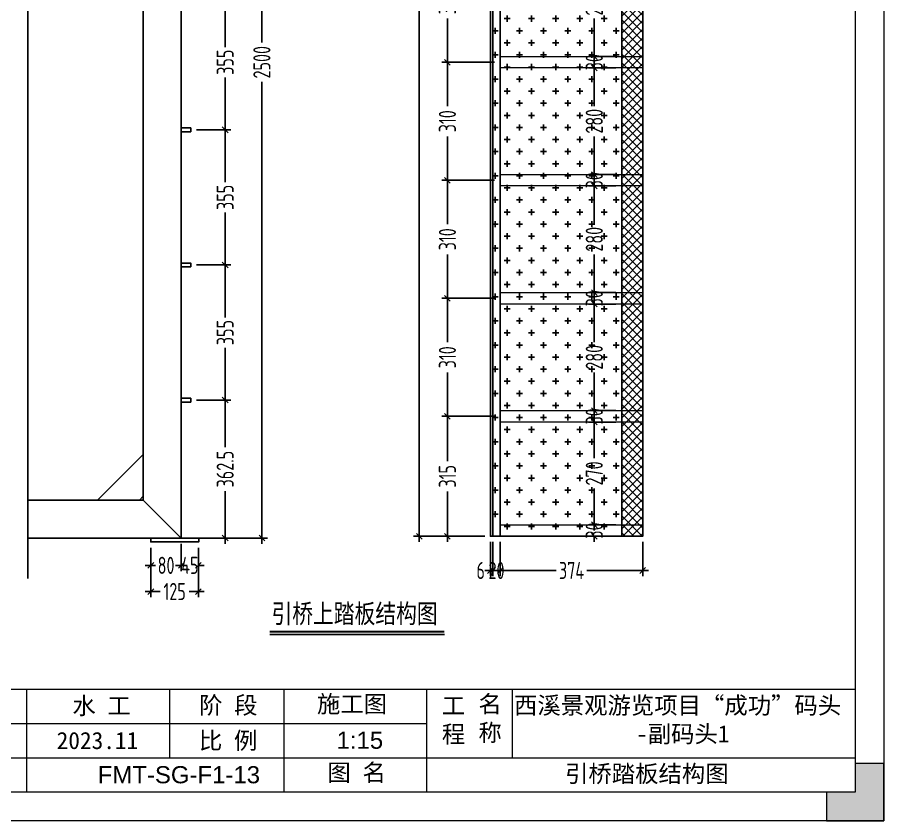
# Model space of a CAD drawing. Header units: millimetres. Extents: x 136606 to 1229059, y 82794 to 127566.
# Drawn here: x 864507 to 866782, y 122467 to 124577 of the extents above; entities that cross this region are included whole.
import ezdxf

# ---------------------------------------------------------------- set-up
doc = ezdxf.new("R2010")
doc.units = ezdxf.units.MM
doc.linetypes.add('PHANTOM2', pattern=[1.25, 0.625, -0.125, 0.125, -0.125, 0.125, -0.125])
doc.layers.add('1', color=7, linetype='Continuous', true_color=0xffffff)
for name, color, linetype in [('100x100铝方通', 3, 'Continuous'), ('HR-Break', 1, 'PHANTOM2'), ('HR-dimension', 9, 'Continuous'), ('HR-hatch', 8, 'Continuous'), ('HR-Zhuliang', 3, 'Continuous'), ('标注', 9, 'Continuous'), ('铝条', 31, 'Continuous'), ('铝通', 4, 'Continuous')]:
    doc.layers.add(name, color=color, linetype=linetype)
doc.layers.add('图框', color=7, linetype='Continuous', lineweight=13)
doc.layers.add('文本', color=3, linetype='Continuous', lineweight=13)
doc.styles.add('Arial', font='arial.ttf')
doc.styles.add('hztxt', font='ros1.shx', dxfattribs={"width": 0.8, "bigfont": 'hztxt.shx'})
doc.styles.get("Standard").update_dxf_attribs({"font": 'arial.ttf'})
doc.styles.add('工程字体', font='arial.ttf', dxfattribs={"width": 0.8})
doc.dimstyles.new('DIM-15', dxfattribs={"dimscale": 15, "dimtxt": 3, "dimasz": 1, "dimexe": 1, "dimexo": 1, "dimgap": 0.5, "dimtad": 0, "dimdec": 1, "dimrnd": 0.0005, "dimzin": 9, "dimdsep": 46, "dimtxsty": 'hztxt', "dimblk": 'OBLIQUE', "dimcen": 0, "dimdle": 1, "dimclrd": 9, "dimclre": 9, "dimclrt": 2, "dimazin": 2, "dimtfac": 1, "dimtdec": 1, "dimtix": 1, "dimtofl": 0, "dimtmove": 2, "dimatfit": 3, "dimfxl": 1, "dimarcsym": 2})

# ---------------------------------------------------------------- blocks, each defined once
blk = doc.blocks.new('_Oblique')
at = {"color": 0, "linetype": 'ByBlock', "lineweight": -2}
blk.add_line((-0.5, -0.5), (0.5, 0.5), dxfattribs=at)
blk = doc.blocks.new('*D1165')
at = {"layer": 'Defpoints', "color": 0, "ltscale": 1.5, "transparency": 16777216}
for p in [(864937.9, 125709.4), (864937.8, 123209.5), (865149.5, 123209.5)]:
    blk.add_point(p, dxfattribs=at)
at = {"layer": 'HR-dimension', "color": 9, "lineweight": -2, "ltscale": 1.5, "transparency": 16777216}
for p, q in [((864952.9, 125709.4), (865164.5, 125709.4)), ((865149.5, 125724.4), (865149.5, 124511.3)), ((865149.5, 123194.5), (865149.5, 124407.5)), ((864952.8, 123209.5), (865164.5, 123209.5))]:
    blk.add_line(p, q, dxfattribs=at)
at = {"layer": 'HR-dimension', "color": 9, "lineweight": -2, "ltscale": 1.5, "transparency": 16777216, "xscale": 15, "yscale": 15, "zscale": 15}
for p, rotation in [((865149.5, 125709.4), 90), ((865149.5, 123209.5), 270)]:
    blk.add_blockref('_Oblique', p, dxfattribs=dict(at, rotation=rotation))
at = {"layer": 'HR-dimension', "color": 2, "ltscale": 1.5, "transparency": 16777216, "insert": (865149.5, 124459.4), "char_height": 45, "attachment_point": 5, "rotation": 90, "style": 'hztxt'}
blk.add_mtext('2500', dxfattribs=at)
blk = doc.blocks.new('*D1169')
at = {"layer": 'Defpoints', "color": 0, "ltscale": 1.5, "transparency": 16777216}
for p in [(865749.4, 125704.4), (865562.8, 123214.4), (865749.4, 123214.4)]:
    blk.add_point(p, dxfattribs=at)
at = {"layer": 'HR-dimension', "color": 9, "lineweight": -2, "ltscale": 1.5, "transparency": 16777216}
for p, q in [((865562.8, 125719.4), (865562.8, 123199.4)), ((865734.4, 125704.4), (865547.8, 125704.4)), ((865734.4, 123214.4), (865547.8, 123214.4))]:
    blk.add_line(p, q, dxfattribs=at)
at = {"layer": 'HR-dimension', "color": 9, "lineweight": -2, "ltscale": 1.5, "transparency": 16777216, "xscale": 15, "yscale": 15, "zscale": 15}
for p, rotation in [((865562.8, 125704.4), 90), ((865562.8, 123214.4), 270)]:
    blk.add_blockref('_Oblique', p, dxfattribs=dict(at, rotation=rotation))
at = {"layer": 'HR-dimension', "color": 2, "ltscale": 1.5, "transparency": 16777216, "insert": (865532.8, 124949.9), "char_height": 45, "attachment_point": 5, "rotation": 90, "style": 'hztxt'}
blk.add_mtext('2490', dxfattribs=at)
blk = doc.blocks.new('*U904')
blk.add_line((0, 0), (45.84, 0))
at = {"const_width": 0.5}
blk.add_lwpolyline([(0, 0.75), (45.84, 0.75)], dxfattribs=at)
at = {"style": '工程字体', "width": 0.8}
blk.add_attdef('图名标注', (0.42, 3), '', height=5, dxfattribs=at)
blk = doc.blocks.new('*D1181')
at = {"layer": 'Defpoints', "color": 0, "ltscale": 1.5, "transparency": 16777216}
for p in [(865636.5, 124769.4), (865775.4, 124769.4), (865775.4, 124459.4)]:
    blk.add_point(p, dxfattribs=at)
at = {"layer": 'HR-dimension', "color": 9, "lineweight": -2, "ltscale": 1.5, "transparency": 16777216}
for p, q in [((865636.5, 124784.4), (865636.5, 124654.3)), ((865760.4, 124769.4), (865621.5, 124769.4)), ((865636.5, 124444.4), (865636.5, 124574.5)), ((865760.4, 124459.4), (865621.5, 124459.4))]:
    blk.add_line(p, q, dxfattribs=at)
at = {"layer": 'HR-dimension', "color": 9, "lineweight": -2, "ltscale": 1.5, "transparency": 16777216, "xscale": 15, "yscale": 15, "zscale": 15}
for p, rotation in [((865636.5, 124769.4), 90), ((865636.5, 124459.4), 270)]:
    blk.add_blockref('_Oblique', p, dxfattribs=dict(at, rotation=rotation))
at = {"layer": 'HR-dimension', "color": 2, "ltscale": 1.5, "transparency": 16777216, "insert": (865636.5, 124614.4), "char_height": 45, "attachment_point": 5, "rotation": 90, "style": 'hztxt'}
blk.add_mtext('310', dxfattribs=at)
blk = doc.blocks.new('*D1219')
at = {"color": 9, "lineweight": -2, "transparency": 16777216}
for p, q in [((866079, 124754.4), (866007.1, 124754.4)), ((866022.1, 124769.4), (866022.1, 124654.3)), ((866022.1, 124459.4), (866022.1, 124574.5)), ((866079, 124474.4), (866007.1, 124474.4))]:
    blk.add_line(p, q, dxfattribs=at)
at = {"layer": 'Defpoints', "color": 0, "transparency": 16777216}
for p in [(866094, 124754.4), (866022.1, 124474.4), (866094, 124474.4)]:
    blk.add_point(p, dxfattribs=at)
at = {"color": 9, "lineweight": -2, "transparency": 16777216, "xscale": 15, "yscale": 15, "zscale": 15}
for p, rotation in [((866022.1, 124754.4), 90), ((866022.1, 124474.4), 270)]:
    blk.add_blockref('_Oblique', p, dxfattribs=dict(at, rotation=rotation))
at = {"color": 2, "transparency": 16777216, "insert": (866022.1, 124614.4), "char_height": 45, "attachment_point": 5, "rotation": 90, "style": 'hztxt'}
blk.add_mtext('280', dxfattribs=at)
blk = doc.blocks.new('*D1220')
at = {"color": 9, "lineweight": -2, "transparency": 16777216}
for p, q in [((866022.1, 124474.4), (866022.1, 124489.4)), ((866079, 124474.4), (866007.1, 124474.4)), ((866079, 124444.4), (866007.1, 124444.4)), ((866022.1, 124444.4), (866022.1, 124429.4))]:
    blk.add_line(p, q, dxfattribs=at)
at = {"layer": 'Defpoints', "color": 0, "transparency": 16777216}
for p in [(866094, 124474.4), (866022.1, 124444.4), (866094, 124444.4)]:
    blk.add_point(p, dxfattribs=at)
at = {"color": 9, "lineweight": -2, "transparency": 16777216, "xscale": 15, "yscale": 15, "zscale": 15}
for p, rotation in [((866022.1, 124474.4), 270), ((866022.1, 124444.4), 90)]:
    blk.add_blockref('_Oblique', p, dxfattribs=dict(at, rotation=rotation))
at = {"color": 2, "transparency": 16777216, "insert": (866022.1, 124459.4), "char_height": 45, "attachment_point": 5, "rotation": 90, "style": 'hztxt'}
blk.add_mtext('30', dxfattribs=at)
blk = doc.blocks.new('*D1221')
at = {"color": 9, "lineweight": -2, "transparency": 16777216}
for p, q in [((866022.1, 123244.4), (866022.1, 123259.4)), ((866079, 123244.4), (866007.1, 123244.4)), ((866079, 123214.4), (866007.1, 123214.4)), ((866022.1, 123214.4), (866022.1, 123199.4))]:
    blk.add_line(p, q, dxfattribs=at)
at = {"layer": 'Defpoints', "color": 0, "transparency": 16777216}
for p in [(866094, 123244.4), (866022.1, 123214.4), (866094, 123214.4)]:
    blk.add_point(p, dxfattribs=at)
at = {"color": 9, "lineweight": -2, "transparency": 16777216, "xscale": 15, "yscale": 15, "zscale": 15}
for p, rotation in [((866022.1, 123244.4), 270), ((866022.1, 123214.4), 90)]:
    blk.add_blockref('_Oblique', p, dxfattribs=dict(at, rotation=rotation))
at = {"color": 2, "transparency": 16777216, "insert": (866022.1, 123229.4), "char_height": 45, "attachment_point": 5, "rotation": 90, "style": 'hztxt'}
blk.add_mtext('30', dxfattribs=at)
blk = doc.blocks.new('*D1222')
at = {"color": 9, "lineweight": -2, "transparency": 16777216}
for p, q in [((865749.4, 123199.4), (865749.4, 123109.5)), ((865755.4, 123199.4), (865755.4, 123109.5)), ((865749.4, 123124.5), (865734.4, 123124.5)), ((865755.4, 123124.5), (865770.4, 123124.5))]:
    blk.add_line(p, q, dxfattribs=at)
at = {"layer": 'Defpoints', "color": 0, "transparency": 16777216}
for p in [(865749.4, 123214.4), (865755.4, 123214.4), (865749.4, 123124.5)]:
    blk.add_point(p, dxfattribs=at)
at = {"color": 9, "lineweight": -2, "transparency": 16777216, "xscale": 15, "yscale": 15, "zscale": 15}
blk.add_blockref('_Oblique', (865749.4, 123124.5), dxfattribs=at)
at = {"color": 9, "lineweight": -2, "transparency": 16777216, "xscale": 15, "yscale": 15, "zscale": 15, "rotation": 180}
blk.add_blockref('_Oblique', (865755.4, 123124.5), dxfattribs=at)
at = {"color": 2, "transparency": 16777216, "insert": (865723.8, 123124.5), "char_height": 45, "attachment_point": 5, "style": 'hztxt'}
blk.add_mtext('6', dxfattribs=at)
blk = doc.blocks.new('*D1223')
at = {"color": 9, "lineweight": -2, "transparency": 16777216}
for p, q in [((865755.4, 123199.4), (865755.4, 123109.5)), ((865775.4, 123199.4), (865775.4, 123109.5)), ((865755.4, 123124.5), (865740.4, 123124.5)), ((865775.4, 123124.5), (865790.4, 123124.5))]:
    blk.add_line(p, q, dxfattribs=at)
at = {"layer": 'Defpoints', "color": 0, "transparency": 16777216}
for p in [(865755.4, 123214.4), (865775.4, 123214.4), (865775.4, 123124.5)]:
    blk.add_point(p, dxfattribs=at)
at = {"color": 9, "lineweight": -2, "transparency": 16777216, "xscale": 15, "yscale": 15, "zscale": 15}
blk.add_blockref('_Oblique', (865755.4, 123124.5), dxfattribs=at)
at = {"color": 9, "lineweight": -2, "transparency": 16777216, "xscale": 15, "yscale": 15, "zscale": 15, "rotation": 180}
blk.add_blockref('_Oblique', (865775.4, 123124.5), dxfattribs=at)
at = {"color": 2, "transparency": 16777216, "insert": (865765.4, 123124.5), "char_height": 45, "attachment_point": 5, "style": 'hztxt'}
blk.add_mtext('20', dxfattribs=at)
blk = doc.blocks.new('*D1224')
at = {"color": 9, "lineweight": -2, "transparency": 16777216}
for p, q in [((865775.4, 123199.4), (865775.4, 123109.5)), ((866149.4, 123199.4), (866149.4, 123109.5)), ((865760.4, 123124.5), (865921.9, 123124.5)), ((866164.4, 123124.5), (866002.9, 123124.5))]:
    blk.add_line(p, q, dxfattribs=at)
at = {"layer": 'Defpoints', "color": 0, "transparency": 16777216}
for p in [(865775.4, 123214.4), (866149.4, 123214.4), (866149.4, 123124.5)]:
    blk.add_point(p, dxfattribs=at)
at = {"color": 9, "lineweight": -2, "transparency": 16777216, "xscale": 15, "yscale": 15, "zscale": 15, "rotation": 180}
blk.add_blockref('_Oblique', (865775.4, 123124.5), dxfattribs=at)
at = {"color": 9, "lineweight": -2, "transparency": 16777216, "xscale": 15, "yscale": 15, "zscale": 15}
blk.add_blockref('_Oblique', (866149.4, 123124.5), dxfattribs=at)
at = {"color": 2, "transparency": 16777216, "insert": (865962.4, 123124.5), "char_height": 45, "attachment_point": 5, "style": 'hztxt'}
blk.add_mtext('374', dxfattribs=at)
blk = doc.blocks.new('*D1041')
at = {"layer": 'Defpoints', "color": 0, "ltscale": 1.5, "transparency": 16777216}
for p in [(864857.9, 123199.4), (864982.8, 123199.4), (864982.8, 123069.2)]:
    blk.add_point(p, dxfattribs=at)
at = {"layer": 'HR-dimension', "color": 9, "lineweight": -2, "ltscale": 1.5, "transparency": 16777216}
for p, q in [((864857.9, 123184.4), (864857.9, 123054.2)), ((864982.8, 123184.4), (864982.8, 123054.2)), ((864842.9, 123069.2), (864882.3, 123069.2)), ((864997.8, 123069.2), (864958.5, 123069.2))]:
    blk.add_line(p, q, dxfattribs=at)
at = {"layer": 'HR-dimension', "color": 9, "lineweight": -2, "ltscale": 1.5, "transparency": 16777216, "xscale": 15, "yscale": 15, "zscale": 15, "rotation": 180}
blk.add_blockref('_Oblique', (864857.9, 123069.2), dxfattribs=at)
at = {"layer": 'HR-dimension', "color": 9, "lineweight": -2, "ltscale": 1.5, "transparency": 16777216, "xscale": 15, "yscale": 15, "zscale": 15}
blk.add_blockref('_Oblique', (864982.8, 123069.2), dxfattribs=at)
at = {"layer": 'HR-dimension', "color": 2, "ltscale": 1.5, "transparency": 16777216, "insert": (864920.4, 123069.2), "char_height": 45, "attachment_point": 5, "style": 'hztxt'}
blk.add_mtext('125', dxfattribs=at)
blk = doc.blocks.new('*D1042')
at = {"layer": 'Defpoints', "color": 0, "ltscale": 1.5, "transparency": 16777216}
for p in [(864937.9, 123209.4), (864857.9, 123199.4), (864937.9, 123137.9)]:
    blk.add_point(p, dxfattribs=at)
at = {"layer": 'HR-dimension', "color": 9, "lineweight": -2, "ltscale": 1.5, "transparency": 16777216}
for p, q in [((864857.9, 123184.4), (864857.9, 123122.9)), ((864937.9, 123194.4), (864937.9, 123122.9)), ((864842.9, 123137.9), (864870, 123137.9)), ((864952.9, 123137.9), (864925.8, 123137.9))]:
    blk.add_line(p, q, dxfattribs=at)
at = {"layer": 'HR-dimension', "color": 9, "lineweight": -2, "ltscale": 1.5, "transparency": 16777216, "xscale": 15, "yscale": 15, "zscale": 15, "rotation": 180}
blk.add_blockref('_Oblique', (864857.9, 123137.9), dxfattribs=at)
at = {"layer": 'HR-dimension', "color": 9, "lineweight": -2, "ltscale": 1.5, "transparency": 16777216, "xscale": 15, "yscale": 15, "zscale": 15}
blk.add_blockref('_Oblique', (864937.9, 123137.9), dxfattribs=at)
at = {"layer": 'HR-dimension', "color": 2, "ltscale": 1.5, "transparency": 16777216, "insert": (864897.9, 123137.9), "char_height": 45, "attachment_point": 5, "style": 'hztxt'}
blk.add_mtext('80', dxfattribs=at)
blk = doc.blocks.new('*D1043')
at = {"layer": 'Defpoints', "color": 0, "ltscale": 1.5, "transparency": 16777216}
for p in [(864937.9, 123209.4), (864982.8, 123199.4), (864982.8, 123137.9)]:
    blk.add_point(p, dxfattribs=at)
at = {"layer": 'HR-dimension', "color": 9, "lineweight": -2, "ltscale": 1.5, "transparency": 16777216}
for p, q in [((864937.9, 123194.4), (864937.9, 123122.9)), ((864982.8, 123184.4), (864982.8, 123122.9)), ((864937.9, 123137.9), (864922.9, 123137.9)), ((864982.8, 123137.9), (864997.8, 123137.9))]:
    blk.add_line(p, q, dxfattribs=at)
at = {"layer": 'HR-dimension', "color": 9, "lineweight": -2, "ltscale": 1.5, "transparency": 16777216, "xscale": 15, "yscale": 15, "zscale": 15}
blk.add_blockref('_Oblique', (864937.9, 123137.9), dxfattribs=at)
at = {"layer": 'HR-dimension', "color": 9, "lineweight": -2, "ltscale": 1.5, "transparency": 16777216, "xscale": 15, "yscale": 15, "zscale": 15, "rotation": 180}
blk.add_blockref('_Oblique', (864982.8, 123137.9), dxfattribs=at)
at = {"layer": 'HR-dimension', "color": 2, "ltscale": 1.5, "transparency": 16777216, "insert": (864960.4, 123137.9), "char_height": 45, "attachment_point": 5, "style": 'hztxt'}
blk.add_mtext('45', dxfattribs=at)
blk = doc.blocks.new('GW-TK')
at = {"layer": '图框', "linetype": 'Continuous', "lineweight": 0}
h = blk.add_hatch(color=256, dxfattribs=at)
h.dxf.hatch_style = 1
h.paths.add_polyline_path([(927603.55, 464418.01), (927603.55, 464428.01), (927598.55, 464428.01), (927598.55, 464423.01), (927593.55, 464423.01), (927593.55, 464418.01)])
at = {"layer": '图框', "linetype": 'Continuous'}
for p, q in [((927453.55, 464441.02), (927453.55, 464423.01)), ((927478.55, 464441.02), (927478.55, 464429.01)), ((927498.55, 464441.02), (927498.55, 464423.01)), ((927523.55, 464441.02), (927523.55, 464423.01)), ((927538.55, 464441.02), (927538.55, 464429.01)), ((927383.55, 464435.01), (927523.55, 464435.01)), ((927383.55, 464429.01), (927598.55, 464429.01))]:
    blk.add_line(p, q, dxfattribs=at)
at = {"layer": '图框'}
for points in [[(927183.55, 464715.01), (927603.55, 464715.01), (927603.55, 464418.01), (927183.55, 464418.01)], [(927188.55, 464710.01), (927598.55, 464710.01), (927598.55, 464423.01), (927188.55, 464423.01)]]:
    blk.add_lwpolyline(points, close=True, dxfattribs=at)
at = {"layer": '图框', "linetype": 'Continuous'}
blk.add_lwpolyline([(927383.55, 464441.02), (927598.55, 464441.02)], dxfattribs=at)
at = {"layer": '图框', "linetype": 'Continuous', "lineweight": 0}
blk.add_lwpolyline([(927598.55, 464428.01), (927598.55, 464423.01), (927593.55, 464423.01), (927593.55, 464418.01), (927603.55, 464418.01), (927603.55, 464428.01)], close=True, dxfattribs=at)
at = {"layer": '图框', "color": 3, "linetype": 'Continuous', "char_height": 3, "attachment_point": 1}
for s, width, insert in [('{\\fSimSun|b0|i0|c134|p2;水 工}', 11.224, (927461.55, 464439.63)), ('\\pt9;{\\fSimSun|b0|i0|c134|p2;施工图}', 18.6303, (927504.36, 464439.94)), ('\\pi0.39911,t9.39911;{\\fSimSun|b0|i0|c134|p2;西溪景观游览项目“成功”码头\\P\\pi21.75744,t30.75744;-副码头1}', 60.0149, (927538.45, 464439.71)), ('{\\fSimSun|b0|i0|c134|p2;2023.11}', 11.224, (927458.8, 464433.55))]:
    blk.add_mtext_dynamic_manual_height_columns(s, width=width, gutter_width=17.5, heights=[0], dxfattribs=dict(at, insert=insert))
at = {"layer": '图框', "linetype": 'Continuous', "char_height": 3, "attachment_point": 1}
for s, width, insert in [('{\\fSimSun|b0|i0|c134|p2;阶 段}', 17.4775, (927483.73, 464439.73)), ('{\\fSimSun|b0|i0|c134|p2;名 称}', 5.2119, (927532.62, 464439.93)), ('{\\fSimSun|b0|i0|c134|p2;工 程}', 5.2119, (927526.21, 464439.66)), ('{\\fSimSun|b0|i0|c134|p2;比 例}', 10.9146, (927483.71, 464433.55)), ('{\\fSimSun|b0|i0|c134|p2;图 名}', 12.066, (927506.19, 464427.94))]:
    blk.add_mtext_dynamic_manual_height_columns(s, width=width, gutter_width=17.5, heights=[0], dxfattribs=dict(at, insert=insert))
blk = doc.blocks.new('*D1243')
at = {"layer": 'Defpoints', "color": 0, "ltscale": 1.5, "transparency": 16777216}
for p in [(864962.9, 124281.9), (864962.9, 123926.9), (865053, 123926.9)]:
    blk.add_point(p, dxfattribs=at)
at = {"layer": 'HR-dimension', "color": 9, "lineweight": -2, "ltscale": 1.5, "transparency": 16777216}
for p, q in [((864977.9, 124281.9), (865068, 124281.9)), ((865053, 124296.9), (865053, 124144.3)), ((865053, 123911.9), (865053, 124064.5)), ((864977.9, 123926.9), (865068, 123926.9))]:
    blk.add_line(p, q, dxfattribs=at)
at = {"layer": 'HR-dimension', "color": 9, "lineweight": -2, "ltscale": 1.5, "transparency": 16777216, "xscale": 15, "yscale": 15, "zscale": 15}
for p, rotation in [((865053, 124281.9), 90), ((865053, 123926.9), 270)]:
    blk.add_blockref('_Oblique', p, dxfattribs=dict(at, rotation=rotation))
at = {"layer": 'HR-dimension', "color": 2, "ltscale": 1.5, "transparency": 16777216, "insert": (865053, 124104.4), "char_height": 45, "attachment_point": 5, "rotation": 90, "style": 'hztxt'}
blk.add_mtext('355', dxfattribs=at)
blk = doc.blocks.new('*D1100')
at = {"layer": 'Defpoints', "color": 0, "ltscale": 1.5, "transparency": 16777216}
for p in [(864962.9, 124636.9), (864962.9, 124281.9), (865053, 124281.9)]:
    blk.add_point(p, dxfattribs=at)
at = {"layer": 'HR-dimension', "color": 9, "lineweight": -2, "ltscale": 1.5, "transparency": 16777216}
for p, q in [((865053, 124651.9), (865053, 124499.3)), ((864977.9, 124636.9), (865068, 124636.9)), ((865053, 124266.9), (865053, 124419.5)), ((864977.9, 124281.9), (865068, 124281.9))]:
    blk.add_line(p, q, dxfattribs=at)
at = {"layer": 'HR-dimension', "color": 9, "lineweight": -2, "ltscale": 1.5, "transparency": 16777216, "xscale": 15, "yscale": 15, "zscale": 15}
for p, rotation in [((865053, 124636.9), 90), ((865053, 124281.9), 270)]:
    blk.add_blockref('_Oblique', p, dxfattribs=dict(at, rotation=rotation))
at = {"layer": 'HR-dimension', "color": 2, "ltscale": 1.5, "transparency": 16777216, "insert": (865053, 124459.4), "char_height": 45, "attachment_point": 5, "rotation": 90, "style": 'hztxt'}
blk.add_mtext('355', dxfattribs=at)
blk = doc.blocks.new('*D1244')
at = {"layer": 'Defpoints', "color": 0, "ltscale": 1.5, "transparency": 16777216}
for p in [(864962.9, 123571.9), (864962.9, 123209.5), (865053, 123209.5)]:
    blk.add_point(p, dxfattribs=at)
at = {"layer": 'HR-dimension', "color": 9, "lineweight": -2, "ltscale": 1.5, "transparency": 16777216}
for p, q in [((864977.9, 123571.9), (865068, 123571.9)), ((865053, 123586.9), (865053, 123448.6)), ((865053, 123194.5), (865053, 123332.8)), ((864977.9, 123209.5), (865068, 123209.5))]:
    blk.add_line(p, q, dxfattribs=at)
at = {"layer": 'HR-dimension', "color": 9, "lineweight": -2, "ltscale": 1.5, "transparency": 16777216, "xscale": 15, "yscale": 15, "zscale": 15}
for p, rotation in [((865053, 123571.9), 90), ((865053, 123209.5), 270)]:
    blk.add_blockref('_Oblique', p, dxfattribs=dict(at, rotation=rotation))
at = {"layer": 'HR-dimension', "color": 2, "ltscale": 1.5, "transparency": 16777216, "insert": (865053, 123390.7), "char_height": 45, "attachment_point": 5, "rotation": 90, "style": 'hztxt'}
blk.add_mtext('362.5', dxfattribs=at)
blk = doc.blocks.new('*D1101')
at = {"layer": 'Defpoints', "color": 0, "ltscale": 1.5, "transparency": 16777216}
for p in [(864962.9, 123926.9), (864962.9, 123571.9), (865053, 123571.9)]:
    blk.add_point(p, dxfattribs=at)
at = {"layer": 'HR-dimension', "color": 9, "lineweight": -2, "ltscale": 1.5, "transparency": 16777216}
for p, q in [((865053, 123941.9), (865053, 123789.3)), ((864977.9, 123926.9), (865068, 123926.9)), ((865053, 123556.9), (865053, 123709.5)), ((864977.9, 123571.9), (865068, 123571.9))]:
    blk.add_line(p, q, dxfattribs=at)
at = {"layer": 'HR-dimension', "color": 9, "lineweight": -2, "ltscale": 1.5, "transparency": 16777216, "xscale": 15, "yscale": 15, "zscale": 15}
for p, rotation in [((865053, 123926.9), 90), ((865053, 123571.9), 270)]:
    blk.add_blockref('_Oblique', p, dxfattribs=dict(at, rotation=rotation))
at = {"layer": 'HR-dimension', "color": 2, "ltscale": 1.5, "transparency": 16777216, "insert": (865053, 123749.4), "char_height": 45, "attachment_point": 5, "rotation": 90, "style": 'hztxt'}
blk.add_mtext('355', dxfattribs=at)
blk = doc.blocks.new('*D1245')
at = {"layer": 'Defpoints', "color": 0, "ltscale": 1.5, "transparency": 16777216}
for p in [(865636.5, 124459.4), (865775.4, 124459.4), (865775.4, 124149.4)]:
    blk.add_point(p, dxfattribs=at)
at = {"layer": 'HR-dimension', "color": 9, "lineweight": -2, "ltscale": 1.5, "transparency": 16777216}
for p, q in [((865760.4, 124459.4), (865621.5, 124459.4)), ((865636.5, 124474.4), (865636.5, 124344.3)), ((865636.5, 124134.4), (865636.5, 124264.5)), ((865760.4, 124149.4), (865621.5, 124149.4))]:
    blk.add_line(p, q, dxfattribs=at)
at = {"layer": 'HR-dimension', "color": 9, "lineweight": -2, "ltscale": 1.5, "transparency": 16777216, "xscale": 15, "yscale": 15, "zscale": 15}
for p, rotation in [((865636.5, 124459.4), 90), ((865636.5, 124149.4), 270)]:
    blk.add_blockref('_Oblique', p, dxfattribs=dict(at, rotation=rotation))
at = {"layer": 'HR-dimension', "color": 2, "ltscale": 1.5, "transparency": 16777216, "insert": (865636.5, 124304.4), "char_height": 45, "attachment_point": 5, "rotation": 90, "style": 'hztxt'}
blk.add_mtext('310', dxfattribs=at)
blk = doc.blocks.new('*D1246')
at = {"color": 9, "lineweight": -2, "transparency": 16777216}
for p, q in [((866022.1, 124459.4), (866022.1, 124344.3)), ((866079, 124444.4), (866007.1, 124444.4)), ((866022.1, 124149.4), (866022.1, 124264.5)), ((866079, 124164.4), (866007.1, 124164.4))]:
    blk.add_line(p, q, dxfattribs=at)
at = {"layer": 'Defpoints', "color": 0, "transparency": 16777216}
for p in [(866094, 124444.4), (866022.1, 124164.4), (866094, 124164.4)]:
    blk.add_point(p, dxfattribs=at)
at = {"color": 9, "lineweight": -2, "transparency": 16777216, "xscale": 15, "yscale": 15, "zscale": 15}
for p, rotation in [((866022.1, 124444.4), 90), ((866022.1, 124164.4), 270)]:
    blk.add_blockref('_Oblique', p, dxfattribs=dict(at, rotation=rotation))
at = {"color": 2, "transparency": 16777216, "insert": (866022.1, 124304.4), "char_height": 45, "attachment_point": 5, "rotation": 90, "style": 'hztxt'}
blk.add_mtext('280', dxfattribs=at)
blk = doc.blocks.new('*D1247')
at = {"color": 9, "lineweight": -2, "transparency": 16777216}
for p, q in [((866079, 124164.4), (866007.1, 124164.4)), ((866022.1, 124164.4), (866022.1, 124179.4)), ((866079, 124134.4), (866007.1, 124134.4)), ((866022.1, 124134.4), (866022.1, 124119.4))]:
    blk.add_line(p, q, dxfattribs=at)
at = {"layer": 'Defpoints', "color": 0, "transparency": 16777216}
for p in [(866094, 124164.4), (866022.1, 124134.4), (866094, 124134.4)]:
    blk.add_point(p, dxfattribs=at)
at = {"color": 9, "lineweight": -2, "transparency": 16777216, "xscale": 15, "yscale": 15, "zscale": 15}
for p, rotation in [((866022.1, 124164.4), 270), ((866022.1, 124134.4), 90)]:
    blk.add_blockref('_Oblique', p, dxfattribs=dict(at, rotation=rotation))
at = {"color": 2, "transparency": 16777216, "insert": (866022.1, 124149.4), "char_height": 45, "attachment_point": 5, "rotation": 90, "style": 'hztxt'}
blk.add_mtext('30', dxfattribs=at)
blk = doc.blocks.new('*D1248')
at = {"layer": 'Defpoints', "color": 0, "ltscale": 1.5, "transparency": 16777216}
for p in [(865636.5, 124149.4), (865775.4, 124149.4), (865775.4, 123839.4)]:
    blk.add_point(p, dxfattribs=at)
at = {"layer": 'HR-dimension', "color": 9, "lineweight": -2, "ltscale": 1.5, "transparency": 16777216}
for p, q in [((865636.5, 124164.4), (865636.5, 124034.3)), ((865760.4, 124149.4), (865621.5, 124149.4)), ((865636.5, 123824.4), (865636.5, 123954.5)), ((865760.4, 123839.4), (865621.5, 123839.4))]:
    blk.add_line(p, q, dxfattribs=at)
at = {"layer": 'HR-dimension', "color": 9, "lineweight": -2, "ltscale": 1.5, "transparency": 16777216, "xscale": 15, "yscale": 15, "zscale": 15}
for p, rotation in [((865636.5, 124149.4), 90), ((865636.5, 123839.4), 270)]:
    blk.add_blockref('_Oblique', p, dxfattribs=dict(at, rotation=rotation))
at = {"layer": 'HR-dimension', "color": 2, "ltscale": 1.5, "transparency": 16777216, "insert": (865636.5, 123994.4), "char_height": 45, "attachment_point": 5, "rotation": 90, "style": 'hztxt'}
blk.add_mtext('310', dxfattribs=at)
blk = doc.blocks.new('*D1249')
at = {"color": 9, "lineweight": -2, "transparency": 16777216}
for p, q in [((866022.1, 124149.4), (866022.1, 124034.3)), ((866079, 124134.4), (866007.1, 124134.4)), ((866022.1, 123839.4), (866022.1, 123954.5)), ((866079, 123854.4), (866007.1, 123854.4))]:
    blk.add_line(p, q, dxfattribs=at)
at = {"layer": 'Defpoints', "color": 0, "transparency": 16777216}
for p in [(866094, 124134.4), (866022.1, 123854.4), (866094, 123854.4)]:
    blk.add_point(p, dxfattribs=at)
at = {"color": 9, "lineweight": -2, "transparency": 16777216, "xscale": 15, "yscale": 15, "zscale": 15}
for p, rotation in [((866022.1, 124134.4), 90), ((866022.1, 123854.4), 270)]:
    blk.add_blockref('_Oblique', p, dxfattribs=dict(at, rotation=rotation))
at = {"color": 2, "transparency": 16777216, "insert": (866022.1, 123994.4), "char_height": 45, "attachment_point": 5, "rotation": 90, "style": 'hztxt'}
blk.add_mtext('280', dxfattribs=at)
blk = doc.blocks.new('*D1250')
at = {"color": 9, "lineweight": -2, "transparency": 16777216}
for p, q in [((866022.1, 123854.4), (866022.1, 123869.4)), ((866079, 123854.4), (866007.1, 123854.4)), ((866079, 123824.4), (866007.1, 123824.4)), ((866022.1, 123824.4), (866022.1, 123809.4))]:
    blk.add_line(p, q, dxfattribs=at)
at = {"layer": 'Defpoints', "color": 0, "transparency": 16777216}
for p in [(866094, 123854.4), (866022.1, 123824.4), (866094, 123824.4)]:
    blk.add_point(p, dxfattribs=at)
at = {"color": 9, "lineweight": -2, "transparency": 16777216, "xscale": 15, "yscale": 15, "zscale": 15}
for p, rotation in [((866022.1, 123854.4), 270), ((866022.1, 123824.4), 90)]:
    blk.add_blockref('_Oblique', p, dxfattribs=dict(at, rotation=rotation))
at = {"color": 2, "transparency": 16777216, "insert": (866022.1, 123839.4), "char_height": 45, "attachment_point": 5, "rotation": 90, "style": 'hztxt'}
blk.add_mtext('30', dxfattribs=at)
blk = doc.blocks.new('*D1251')
at = {"layer": 'Defpoints', "color": 0, "ltscale": 1.5, "transparency": 16777216}
for p in [(865636.5, 123839.4), (865775.4, 123839.4), (865775.4, 123529.4)]:
    blk.add_point(p, dxfattribs=at)
at = {"layer": 'HR-dimension', "color": 9, "lineweight": -2, "ltscale": 1.5, "transparency": 16777216}
for p, q in [((865636.5, 123854.4), (865636.5, 123724.3)), ((865760.4, 123839.4), (865621.5, 123839.4)), ((865636.5, 123514.4), (865636.5, 123644.5)), ((865760.4, 123529.4), (865621.5, 123529.4))]:
    blk.add_line(p, q, dxfattribs=at)
at = {"layer": 'HR-dimension', "color": 9, "lineweight": -2, "ltscale": 1.5, "transparency": 16777216, "xscale": 15, "yscale": 15, "zscale": 15}
for p, rotation in [((865636.5, 123839.4), 90), ((865636.5, 123529.4), 270)]:
    blk.add_blockref('_Oblique', p, dxfattribs=dict(at, rotation=rotation))
at = {"layer": 'HR-dimension', "color": 2, "ltscale": 1.5, "transparency": 16777216, "insert": (865636.5, 123684.4), "char_height": 45, "attachment_point": 5, "rotation": 90, "style": 'hztxt'}
blk.add_mtext('310', dxfattribs=at)
blk = doc.blocks.new('*D1252')
at = {"color": 9, "lineweight": -2, "transparency": 16777216}
for p, q in [((866079, 123824.4), (866007.1, 123824.4)), ((866022.1, 123839.4), (866022.1, 123724.3)), ((866022.1, 123529.4), (866022.1, 123644.5)), ((866079, 123544.4), (866007.1, 123544.4))]:
    blk.add_line(p, q, dxfattribs=at)
at = {"layer": 'Defpoints', "color": 0, "transparency": 16777216}
for p in [(866094, 123824.4), (866022.1, 123544.4), (866094, 123544.4)]:
    blk.add_point(p, dxfattribs=at)
at = {"color": 9, "lineweight": -2, "transparency": 16777216, "xscale": 15, "yscale": 15, "zscale": 15}
for p, rotation in [((866022.1, 123824.4), 90), ((866022.1, 123544.4), 270)]:
    blk.add_blockref('_Oblique', p, dxfattribs=dict(at, rotation=rotation))
at = {"color": 2, "transparency": 16777216, "insert": (866022.1, 123684.4), "char_height": 45, "attachment_point": 5, "rotation": 90, "style": 'hztxt'}
blk.add_mtext('280', dxfattribs=at)
blk = doc.blocks.new('*D1253')
at = {"color": 9, "lineweight": -2, "transparency": 16777216}
for p, q in [((866022.1, 123544.4), (866022.1, 123559.4)), ((866079, 123544.4), (866007.1, 123544.4)), ((866079, 123514.4), (866007.1, 123514.4)), ((866022.1, 123514.4), (866022.1, 123499.4))]:
    blk.add_line(p, q, dxfattribs=at)
at = {"layer": 'Defpoints', "color": 0, "transparency": 16777216}
for p in [(866094, 123544.4), (866022.1, 123514.4), (866094, 123514.4)]:
    blk.add_point(p, dxfattribs=at)
at = {"color": 9, "lineweight": -2, "transparency": 16777216, "xscale": 15, "yscale": 15, "zscale": 15}
for p, rotation in [((866022.1, 123544.4), 270), ((866022.1, 123514.4), 90)]:
    blk.add_blockref('_Oblique', p, dxfattribs=dict(at, rotation=rotation))
at = {"color": 2, "transparency": 16777216, "insert": (866022.1, 123529.4), "char_height": 45, "attachment_point": 5, "rotation": 90, "style": 'hztxt'}
blk.add_mtext('30', dxfattribs=at)
blk = doc.blocks.new('*D1113')
at = {"layer": 'Defpoints', "color": 0, "ltscale": 1.5, "transparency": 16777216}
for p in [(865636.5, 123529.4), (865775.4, 123529.4), (865749.4, 123214.4)]:
    blk.add_point(p, dxfattribs=at)
at = {"layer": 'HR-dimension', "color": 9, "lineweight": -2, "ltscale": 1.5, "transparency": 16777216}
for p, q in [((865760.4, 123529.4), (865621.5, 123529.4)), ((865636.5, 123544.4), (865636.5, 123411.8)), ((865636.5, 123199.4), (865636.5, 123332)), ((865734.4, 123214.4), (865621.5, 123214.4))]:
    blk.add_line(p, q, dxfattribs=at)
at = {"layer": 'HR-dimension', "color": 9, "lineweight": -2, "ltscale": 1.5, "transparency": 16777216, "xscale": 15, "yscale": 15, "zscale": 15}
for p, rotation in [((865636.5, 123529.4), 90), ((865636.5, 123214.4), 270)]:
    blk.add_blockref('_Oblique', p, dxfattribs=dict(at, rotation=rotation))
at = {"layer": 'HR-dimension', "color": 2, "ltscale": 1.5, "transparency": 16777216, "insert": (865636.5, 123371.9), "char_height": 45, "attachment_point": 5, "rotation": 90, "style": 'hztxt'}
blk.add_mtext('315', dxfattribs=at)
blk = doc.blocks.new('*D1114')
at = {"color": 9, "lineweight": -2, "transparency": 16777216}
for p, q in [((866022.1, 123529.4), (866022.1, 123419.3)), ((866079, 123514.4), (866007.1, 123514.4)), ((866022.1, 123229.4), (866022.1, 123339.5)), ((866079, 123244.4), (866007.1, 123244.4))]:
    blk.add_line(p, q, dxfattribs=at)
at = {"layer": 'Defpoints', "color": 0, "transparency": 16777216}
for p in [(866094, 123514.4), (866022.1, 123244.4), (866094, 123244.4)]:
    blk.add_point(p, dxfattribs=at)
at = {"color": 9, "lineweight": -2, "transparency": 16777216, "xscale": 15, "yscale": 15, "zscale": 15}
for p, rotation in [((866022.1, 123514.4), 90), ((866022.1, 123244.4), 270)]:
    blk.add_blockref('_Oblique', p, dxfattribs=dict(at, rotation=rotation))
at = {"color": 2, "transparency": 16777216, "insert": (866022.1, 123379.4), "char_height": 45, "attachment_point": 5, "rotation": 90, "style": 'hztxt'}
blk.add_mtext('270', dxfattribs=at)

msp = doc.modelspace()

# ---------------------------------------------------------------- hatches: boundary and pattern name
at = {"layer": 'HR-dimension'}
h = msp.add_hatch(dxfattribs=at)
h.set_pattern_fill('ANSI37', color=256, scale=5)
h.set_pattern_definition([(45, (851720.539, 109556.091), (-11.22532, 11.22532), []), (135, (851720.539, 109556.091), (-11.22532, -11.22532), [])])
h.paths.add_polyline_path([(866094.0386, 125704.4084), (866149.3938, 125704.4084), (866149.3938, 123214.4089), (866094.0386, 123214.4089)])
at = {"layer": 'HR-hatch'}
h = msp.add_hatch(dxfattribs=at)
h.set_pattern_fill('CROSS', color=256, scale=5)
h.set_pattern_definition([(0, (851720.54, 109556.09), (31.75, 31.75), [15.875, -47.625]), (90, (851728.477, 109548.154), (-31.75, 31.75), [15.875, -47.625])])
h.paths.add_polyline_path([(866094.0386, 125704.4084), (865749.3938, 125704.4084), (865749.3938, 123214.4089), (866094.0386, 123214.4089)])

# ---------------------------------------------------------------- linework, layer by layer
at = {"layer": '1', "color": 1}
msp.add_lwpolyline([(865755.4187, 125704.4084), (865775.4179, 125704.4084), (865775.4179, 123214.4139), (865755.4187, 123214.4139)], close=True, dxfattribs=at)
at = {"layer": '100x100铝方通'}
msp.add_lwpolyline([(864937.881, 123309.403), (864937.881, 123209.403), (864534.7051, 123209.4139)], dxfattribs=at)
at = {"layer": 'HR-Break', "linetype": 'Continuous'}
msp.add_lwpolyline([(864534.6809, 125854.8259), (864534.6809, 124763.7452), (864556.5559, 124754.3702), (864512.8059, 124754.3702), (864534.6809, 124744.9952), (864534.6809, 123103.0636)], dxfattribs=at)
at = {"layer": 'HR-dimension'}
for points in [[(865749.3938, 125704.4084), (866149.3938, 125704.4084), (866149.3938, 123214.4089), (865749.3938, 123214.4089)], [(866094.0386, 125704.4084), (866149.3938, 125704.4084), (866149.3938, 123214.4089), (866094.0386, 123214.4089)]]:
    msp.add_lwpolyline(points, close=True, dxfattribs=at)
at = {"layer": 'HR-Zhuliang'}
msp.add_line((864837.8427, 123309.4436), (864937.881, 123209.4103), dxfattribs=at)
for points in [[(864534.7051, 125709.4139), (864937.881, 125709.403), (864937.8405, 123209.403), (864534.7051, 123209.4139)], [(864534.7029, 125609.4139), (864837.8787, 125609.4052), (864837.8427, 123309.4052), (864534.7074, 123309.4139)]]:
    msp.add_lwpolyline(points, dxfattribs=at)
at = {"layer": '图框'}
for points in [[(866149.3938, 124444.4086), (865775.4179, 124444.4086), (865775.4179, 124474.4086), (866149.3938, 124474.4086)], [(866149.3938, 124134.4086), (865775.4179, 124134.4086), (865775.4179, 124164.4086), (866149.3938, 124164.4086)], [(866149.3938, 123824.4086), (865775.4179, 123824.4086), (865775.4179, 123854.4086), (866149.3938, 123854.4086)], [(866149.3938, 123514.4086), (865775.4179, 123514.4086), (865775.4179, 123544.4086), (866149.3938, 123544.4086)], [(866149.3938, 123214.4089), (865775.4179, 123214.4089), (865775.4179, 123244.4089), (866149.3938, 123244.4089)]]:
    msp.add_lwpolyline(points, close=True, dxfattribs=at)
at = {"layer": '标注', "linetype": 'Continuous'}
for points in [[(864962.8549, 124276.9084), (864937.8486, 124276.9084), (864937.8486, 124286.9084), (864962.8549, 124286.9084)], [(864962.8549, 123921.9084), (864937.8486, 123921.9084), (864937.8486, 123931.9084), (864962.8549, 123931.9084)], [(864962.8549, 123566.9084), (864937.8486, 123566.9084), (864937.8486, 123576.9084), (864962.8549, 123576.9084)]]:
    msp.add_lwpolyline(points, close=True, dxfattribs=at)
at = {"layer": '铝条'}
msp.add_lwpolyline([(864837.843, 123319.4055), (864837.843, 123429.4055), (864717.843, 123309.4055), (864827.843, 123309.4055)], close=True, dxfattribs=at)
at = {"layer": '铝通'}
msp.add_lwpolyline([(864857.8822, 123209.4051), (864983.7388, 123209.4051), (864983.7388, 123199.4051), (864857.8822, 123199.4051)], close=True, dxfattribs=at)

# ---------------------------------------------------------------- block references
at = {"xscale": 10, "yscale": 10, "zscale": 10}
msp.add_blockref('*U904', (865170.2899, 122956.3183), dxfattribs=at).add_auto_attribs({'图名标注': '引桥上踏板结构图'})
at = {"layer": '文本', "xscale": 15, "yscale": 15, "zscale": 15}
msp.add_blockref('GW-TK', (-13047271.3832, -6843802.7788), dxfattribs=at)

# ---------------------------------------------------------------- texts
at = {"layer": '文本', "char_height": 45, "attachment_point": 1, "style": 'Arial'}
for s, insert in [('\\P1:15', (865345.4602, 122776.2174)), ('\\P{\\fSimSun|b0|i0|c134|p2;引桥踏板结构图}', (865945.1542, 122688.3878))]:
    msp.add_mtext(s, dxfattribs=dict(at, insert=insert))
at = {"layer": '文本', "insert": (864718.569, 122610.6), "char_height": 45, "attachment_point": 1, "style": 'Arial'}
msp.add_mtext_dynamic_manual_height_columns('FMT-SG-F1-13', width=120, gutter_width=0, heights=[124.0928], dxfattribs=at)

# ---------------------------------------------------------------- dimensions: what is measured, and where the dimension line sits
for base, p1, p2, picture, middle in [((866022.1166, 124474.4086), (866094.0386, 124754.4086), (866094.0386, 124474.4086), '*D1219', (866022.1166, 124614.4086)), ((866022.1166, 124444.4086), (866094.0386, 124474.4086), (866094.0386, 124444.4086), '*D1220', (866022.1166, 124459.4086)), ((866022.1166, 124164.4086), (866094.0386, 124444.4086), (866094.0386, 124164.4086), '*D1246', (866022.1166, 124304.4086)), ((866022.1166, 124134.4086), (866094.0386, 124164.4086), (866094.0386, 124134.4086), '*D1247', (866022.1166, 124149.4086)), ((866022.1166, 123854.4086), (866094.0386, 124134.4086), (866094.0386, 123854.4086), '*D1249', (866022.1166, 123994.4086)), ((866022.1166, 123824.4086), (866094.0386, 123854.4086), (866094.0386, 123824.4086), '*D1250', (866022.1166, 123839.4086)), ((866022.1166, 123544.4086), (866094.0386, 123824.4086), (866094.0386, 123544.4086), '*D1252', (866022.1166, 123684.4086)), ((866022.1166, 123514.4086), (866094.0386, 123544.4086), (866094.0386, 123514.4086), '*D1253', (866022.1166, 123529.4086)), ((866022.1166, 123244.4089), (866094.0386, 123514.4086), (866094.0386, 123244.4089), '*D1114', (866022.1166, 123379.4088)), ((866022.1166, 123214.4089), (866094.0386, 123244.4089), (866094.0386, 123214.4089), '*D1221', (866022.1166, 123229.4089))]:
    dim = msp.add_linear_dim(base=base, p1=p1, p2=p2, angle=90, dimstyle='DIM-15')
    dim.commit()
    dim.dimension.update_dxf_attribs({"geometry": picture, "text_midpoint": middle})
dim = msp.add_linear_dim(base=(865749.3938, 123124.5224), p1=(865755.4187, 123214.4089), p2=(865749.3938, 123214.4089), dimstyle='DIM-15')
dim.commit()
dim.dimension.update_dxf_attribs({"geometry": '*D1222', "text_midpoint": (865723.8372, 123124.5224), "dimtype": 160})
for base, p1, p2, picture, middle in [((865775.4179, 123124.5224), (865755.4187, 123214.4089), (865775.4179, 123214.4089), '*D1223', (865765.4183, 123124.5224)), ((866149.3938, 123124.5224), (865775.4179, 123214.4089), (866149.3938, 123214.4089), '*D1224', (865962.4058, 123124.5224))]:
    dim = msp.add_linear_dim(base=base, p1=p1, p2=p2, dimstyle='DIM-15')
    dim.commit()
    dim.dimension.update_dxf_attribs({"geometry": picture, "text_midpoint": middle})
at = {"layer": 'HR-dimension', "ltscale": 1.5}
for base, p1, p2, picture, middle in [((865149.5334, 123209.4508), (864937.881, 125709.403), (864937.8405, 123209.4508), '*D1165', (865149.5334, 124459.4269)), ((865636.5348, 124769.4086), (865775.4179, 124459.4086), (865775.4179, 124769.4086), '*D1181', (865636.5348, 124614.4086)), ((865053.014, 124281.9084), (864962.8549, 124636.9084), (864962.8549, 124281.9084), '*D1100', (865053.014, 124459.4084)), ((865636.5348, 124459.4086), (865775.4179, 124149.4086), (865775.4179, 124459.4086), '*D1245', (865636.5348, 124304.4086)), ((865053.014, 123926.9084), (864962.8549, 124281.9084), (864962.8549, 123926.9084), '*D1243', (865053.014, 124104.4084)), ((865636.5348, 124149.4086), (865775.4179, 123839.4086), (865775.4179, 124149.4086), '*D1248', (865636.5348, 123994.4086)), ((865053.014, 123571.9084), (864962.8549, 123926.9084), (864962.8549, 123571.9084), '*D1101', (865053.014, 123749.4084)), ((865636.5348, 123839.4086), (865775.4179, 123529.4086), (865775.4179, 123839.4086), '*D1251', (865636.5348, 123684.4086)), ((865053.014, 123209.4508), (864962.8549, 123571.9084), (864962.8549, 123209.4508), '*D1244', (865053.014, 123390.6796)), ((865636.5348, 123529.4086), (865749.3938, 123214.4089), (865775.4179, 123529.4086), '*D1113', (865636.5348, 123371.9088))]:
    dim = msp.add_linear_dim(base=base, p1=p1, p2=p2, angle=90, dimstyle='DIM-15', dxfattribs=at)
    dim.commit()
    dim.dimension.update_dxf_attribs({"geometry": picture, "text_midpoint": middle})
dim = msp.add_linear_dim(base=(865562.7855, 123214.4089), p1=(865749.3938, 125704.4084), p2=(865749.3938, 123214.4089), angle=90, dimstyle='DIM-15', dxfattribs=at)
dim.commit()
dim.dimension.update_dxf_attribs({"geometry": '*D1169', "text_midpoint": (865532.7855, 124949.9163), "dimtype": 160})
for base, p1, p2, picture, middle in [((864937.881, 123137.8996), (864857.881, 123199.4053), (864937.881, 123209.4074), '*D1042', (864897.881, 123137.8996)), ((864982.8388, 123137.8996), (864937.881, 123209.4074), (864982.8388, 123199.4053), '*D1043', (864960.3599, 123137.8996)), ((864982.8388, 123069.1973), (864857.881, 123199.4053), (864982.8388, 123199.4053), '*D1041', (864920.3599, 123069.1973))]:
    dim = msp.add_linear_dim(base=base, p1=p1, p2=p2, dimstyle='DIM-15', dxfattribs=at)
    dim.commit()
    dim.dimension.update_dxf_attribs({"geometry": picture, "text_midpoint": middle})

doc.saveas('drawing.dxf')
